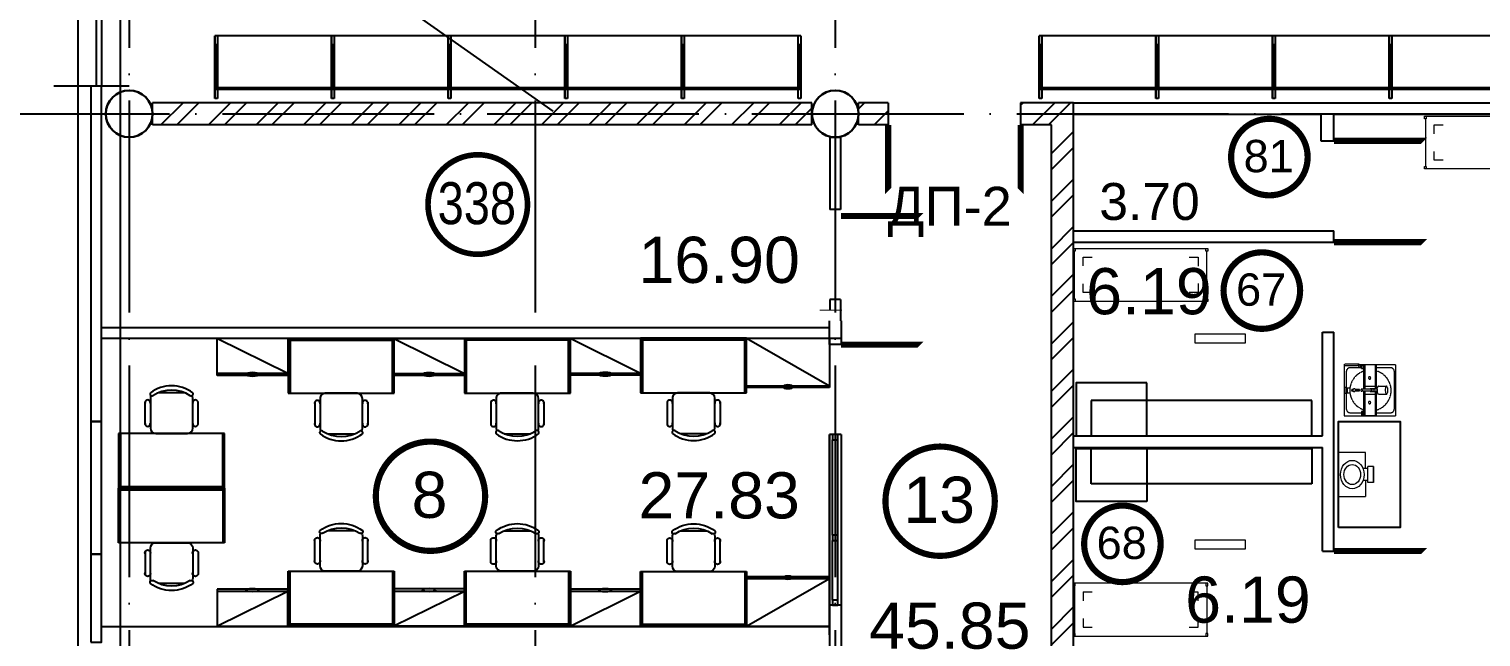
# Model space of a CAD drawing. Extents: x -4497 to 351150, y -50 to 322254.
# Drawn here: x 35634 to 52085, y 120159 to 127049 of the extents above; entities that cross this region are included whole.
import ezdxf
from ezdxf.enums import TextEntityAlignment as Align

# ---------------------------------------------------------------- set-up
doc = ezdxf.new("R2010")
doc.units = 0
doc.header["$LTSCALE"] = 100
for name, pattern in [('ACAD_ISO04W100', [30, 24, -3, 0, -3]), ('AHIDDEN4', [0.007, 0.005, -0.002]), ('DASHED', [19.05, 12.7, -6.35])]:
    doc.linetypes.add(name, pattern=pattern)
doc.layers.get('0').update_dxf_attribs({"linetype": 'CONTINUOUS'})
for name, color, linetype in [('axis', 40, 'CONTINUOUS'), ('brick', 12, 'CONTINUOUS'), ('COLON', 5, 'CONTINUOUS'), ('DOORS', 8, 'CONTINUOUS'), ('DRAW', 255, 'CONTINUOUS'), ('EEE', 7, 'CONTINUOUS'), ('fac', 170, 'CONTINUOUS'), ('FIRE', 6, 'CONTINUOUS'), ('furn', 54, 'CONTINUOUS'), ('furn2', 252, 'CONTINUOUS'), ('GKL', 5, 'CONTINUOUS'), ('Glass', 4, 'CONTINUOUS'), ('production', 30, 'CONTINUOUS'), ('S', 2, 'CONTINUOUS'), ('SENDVICH', 2, 'CONTINUOUS'), ('TEXT', 2, 'CONTINUOUS'), ('WALL', 7, 'CONTINUOUS')]:
    doc.layers.add(name, color=color, linetype=linetype)
doc.layers.add('dwgmodels.com', color=3, linetype='CONTINUOUS', lineweight=0)
doc.layers.add('refr', color=150, linetype='CONTINUOUS', lineweight=15)
doc.layers.add('MONOLIT', color=7, linetype='CONTINUOUS', true_color=0x691639)
doc.layers.add('OBORUD', color=7, linetype='CONTINUOUS', true_color=0x83639d)
doc.styles.add('ARIEL-17.5', font='arial.ttf', dxfattribs={"height": 15})
doc.styles.add('GENERATED_STYLE_1', font='arial.ttf')

# ---------------------------------------------------------------- blocks, each defined once
blk = doc.blocks.new('A$C194C6981')
at = {"layer": 'TEXT', "color": 6, "linetype": 'Continuous', "lineweight": 20, "style": 'ARIEL-17.5', "width": 0.998875}
blk.add_text('ДП-2', height=441.5, dxfattribs=at).set_placement((-953, 890))
blk = doc.blocks.new('A$C53F96F9E')
at = {"layer": 'FIRE', "linetype": 'Continuous'}
blk.add_lwpolyline([(-64123, -11035), (-65992, -9717), (-67942, -9717)], dxfattribs=at)
at = {"layer": 'TEXT', "color": 6, "linetype": 'Continuous', "lineweight": 20, "style": 'ARIEL-17.5', "width": 0.998875}
blk.add_text('ППС-1', height=441.5, dxfattribs=at).set_placement((-66967, -9517), align=Align.CENTER)
blk = doc.blocks.new('Cтіл виробничий 800х600х850')
at = {"layer": 'production', "color": 11}
blk.add_lwpolyline([(800, -300), (0, -300), (0, 300), (800, 300)], close=True, dxfattribs=at)
blk = doc.blocks.new('sklad 1500x600')
at = {"layer": 'furn2', "lineweight": 9}
for p, q in [((10, 570), (10, 30)), ((10, 570), (10, 30)), ((20, 600), (1500, 600)), ((110, 500), (210, 500)), ((110, 399), (110, 499)), ((1310, 500), (1410, 500)), ((1410, 501), (1410, 400)), ((1510, 570), (1510, 30)), ((110, 100), (110, 200)), ((1410, 199), (1410, 100)), ((210, 100), (110, 100)), ((1410, 100), (1308, 100)), ((1500, 0), (20, 0))]:
    blk.add_line(p, q, dxfattribs=at)
for points in [[(20, 600), (20, 570), (0, 570), (0, 600), (20, 600)], [(1520, 600), (1520, 570), (1500, 570), (1500, 600), (1520, 600)], [(20, 30), (20, 0), (0, 0), (0, 30), (20, 30)], [(1520, 30), (1520, 0), (1500, 0), (1500, 30), (1520, 30)]]:
    blk.add_lwpolyline(points, dxfattribs=at)
blk = doc.blocks.new('sklad 1000x600')
at = {"layer": 'furn2', "lineweight": 9}
for p, q in [((10, 570), (10, 30)), ((10, 570), (10, 30)), ((20, 600), (1000, 600)), ((110, 500), (210, 500)), ((110, 399), (110, 499)), ((810, 500), (910, 500)), ((910, 501), (910, 400)), ((1010, 570), (1010, 30)), ((110, 100), (110, 200)), ((910, 199), (910, 100)), ((1000, 0), (20, 0)), ((210, 100), (110, 100)), ((910, 100), (808, 100))]:
    blk.add_line(p, q, dxfattribs=at)
for points in [[(20, 600), (20, 570), (0, 570), (0, 600), (20, 600)], [(1020, 600), (1020, 570), (1000, 570), (1000, 600), (1020, 600)], [(20, 30), (20, 0), (0, 0), (0, 30), (20, 30)], [(1020, 30), (1020, 0), (1000, 0), (1000, 30), (1020, 30)]]:
    blk.add_lwpolyline(points, dxfattribs=at)
blk = doc.blocks.new('dlya_syxariv')
at = {"layer": 'production', "color": 14, "linetype": 'Continuous', "lineweight": 18}
for p, q in [((500, 400), (0, 400)), ((0, 400), (0, 93)), ((500, 93), (500, 400)), ((182, 93), (0, 93)), ((160, 65), (340, 65)), ((160, 0), (160, 65)), ((160, 0), (340, 0)), ((340, 0), (160, 0)), ((182, 65), (182, 121)), ((318, 65), (318, 121)), ((318, 93), (500, 93)), ((340, 0), (340, 65))]:
    blk.add_line(p, q, dxfattribs=at)
for major_axis in [(161, 0), (114, 0)]:
    blk.add_ellipse((250, 242), major_axis=major_axis, ratio=0.832, dxfattribs=at)
blk = doc.blocks.new('Стіл виробничий 1200х700х850')
at = {"layer": 'production', "color": 11}
blk.add_lwpolyline([(1200, -350), (0, -350), (0, 350), (1200, 350)], close=True, dxfattribs=at)
blk = doc.blocks.new('Dilutel_tista')
at = {"layer": 'production', "color": 39, "linetype": 'AHIDDEN4', "lineweight": 18}
for p, q in [((900, 900), (0, 900)), ((0, 900), (0, 13)), ((24, 789), (23, 783)), ((23, 783), (23, 130)), ((25, 795), (24, 789)), ((26, 801), (25, 795)), ((28, 807), (26, 801)), ((31, 813), (28, 807)), ((34, 819), (31, 813)), ((38, 824), (34, 819)), ((43, 829), (38, 824)), ((48, 833), (43, 829)), ((53, 837), (48, 833)), ((58, 840), (53, 837)), ((64, 843), (58, 840)), ((70, 845), (64, 843)), ((77, 847), (70, 845)), ((83, 848), (77, 847)), ((90, 848), (83, 848)), ((337, 848), (90, 848)), ((279, 780), (226, 748)), ((337, 802), (279, 780)), ((563, 899), (337, 899)), ((337, 899), (337, 848)), ((337, 848), (337, 471)), ((360, 471), (360, 899)), ((540, 474), (540, 899)), ((563, 864), (563, 899)), ((574, 864), (563, 864)), ((563, 474), (563, 864)), ((574, 854), (563, 854)), ((574, 848), (563, 848)), ((621, 769), (563, 796)), ((597, 890), (574, 890)), ((574, 890), (574, 864)), ((574, 864), (574, 828)), ((574, 828), (597, 828)), ((597, 848), (597, 890)), ((795, 848), (597, 848)), ((597, 828), (597, 848)), ((672, 734), (621, 769)), ((802, 848), (795, 848)), ((808, 847), (802, 848)), ((814, 845), (808, 847)), ((820, 843), (814, 845)), ((826, 840), (820, 843)), ((832, 837), (826, 840)), ((837, 833), (832, 837)), ((842, 829), (837, 833)), ((846, 824), (842, 829)), ((850, 819), (846, 824)), ((853, 813), (850, 819)), ((856, 807), (853, 813)), ((858, 801), (856, 807)), ((860, 795), (858, 801)), ((861, 789), (860, 795)), ((861, 783), (861, 789)), ((861, 512), (861, 783)), ((900, 13), (900, 900)), ((90, 551), (79, 491)), ((111, 608), (90, 551)), ((141, 661), (111, 608)), ((180, 708), (141, 661)), ((159, 526), (142, 505)), ((177, 505), (159, 526)), ((301, 526), (159, 526)), ((226, 748), (180, 708)), ((310, 521), (301, 526)), ((319, 505), (310, 521)), ((540, 523), (360, 523)), ((435, 675), (434, 671)), ((434, 671), (435, 668)), ((436, 678), (435, 675)), ((435, 668), (436, 665)), ((437, 681), (436, 678)), ((436, 665), (437, 661)), ((439, 684), (437, 681)), ((437, 661), (439, 659)), ((442, 686), (439, 684)), ((439, 659), (442, 656)), ((444, 688), (442, 686)), ((442, 656), (444, 654)), ((448, 690), (444, 688)), ((444, 654), (448, 653)), ((451, 691), (448, 690)), ((448, 653), (451, 652)), ((454, 691), (451, 691)), ((451, 652), (454, 652)), ((458, 691), (454, 691)), ((454, 652), (458, 652)), ((461, 690), (458, 691)), ((458, 652), (461, 653)), ((464, 688), (461, 690)), ((461, 653), (464, 654)), ((467, 686), (464, 688)), ((464, 654), (467, 656)), ((470, 684), (467, 686)), ((467, 656), (470, 659)), ((472, 681), (470, 684)), ((470, 659), (472, 661)), ((473, 678), (472, 681)), ((472, 661), (473, 665)), ((474, 675), (473, 678)), ((473, 665), (474, 668)), ((474, 671), (474, 675)), ((474, 668), (474, 671)), ((717, 690), (672, 734)), ((753, 639), (717, 690)), ((780, 582), (753, 639)), ((796, 522), (780, 582)), ((802, 460), (796, 522)), ((861, 401), (861, 512)), ((861, 512), (887, 512)), ((861, 401), (861, 512)), ((887, 512), (887, 401)), ((79, 491), (79, 430)), ((79, 430), (90, 370)), ((90, 370), (111, 313)), ((111, 313), (141, 260)), ((142, 505), (134, 455)), ((134, 455), (142, 405)), ((141, 260), (180, 212)), ((142, 405), (159, 384)), ((159, 384), (177, 405)), ((301, 384), (159, 384)), ((184, 455), (177, 505)), ((177, 405), (184, 455)), ((301, 384), (310, 390)), ((310, 390), (319, 405)), ((324, 482), (319, 505)), ((319, 405), (324, 428)), ((326, 455), (324, 482)), ((324, 428), (326, 455)), ((325, 471), (379, 471)), ((325, 438), (379, 438)), ((337, 438), (337, 65)), ((360, 13), (360, 438)), ((360, 390), (540, 390)), ((363, 473), (362, 471)), ((362, 438), (364, 436)), ((365, 476), (363, 473)), ((364, 436), (366, 434)), ((367, 477), (365, 476)), ((366, 434), (368, 433)), ((369, 479), (367, 477)), ((368, 433), (370, 431)), ((371, 480), (369, 479)), ((370, 431), (372, 430)), ((373, 481), (371, 480)), ((372, 430), (374, 430)), ((376, 482), (373, 481)), ((374, 430), (376, 429)), ((378, 482), (376, 482)), ((376, 429), (378, 429)), ((378, 482), (431, 482)), ((378, 429), (431, 429)), ((381, 470), (379, 471)), ((379, 438), (381, 440)), ((383, 466), (381, 470)), ((381, 440), (383, 443)), ((384, 461), (383, 466)), ((383, 443), (384, 449)), ((385, 455), (384, 461)), ((384, 449), (385, 455)), ((414, 470), (411, 456)), ((411, 456), (414, 441)), ((423, 480), (414, 470)), ((414, 441), (423, 431)), ((422, 463), (421, 455)), ((421, 455), (422, 448)), ((425, 469), (422, 463)), ((422, 448), (425, 442)), ((435, 481), (423, 480)), ((423, 431), (435, 429)), ((430, 473), (425, 469)), ((425, 442), (430, 438)), ((435, 474), (430, 473)), ((430, 438), (435, 436)), ((446, 474), (435, 481)), ((435, 474), (593, 474)), ((435, 429), (445, 436)), ((435, 436), (593, 436)), ((439, 254), (437, 251)), ((442, 256), (439, 254)), ((444, 258), (442, 256)), ((448, 260), (444, 258)), ((451, 261), (448, 260)), ((454, 261), (451, 261)), ((458, 261), (454, 261)), ((461, 260), (458, 261)), ((464, 258), (461, 260)), ((467, 256), (464, 258)), ((470, 254), (467, 256)), ((472, 251), (470, 254)), ((540, 13), (540, 436)), ((563, 48), (563, 436)), ((583, 469), (578, 455)), ((578, 455), (583, 442)), ((593, 474), (583, 469)), ((583, 442), (593, 436)), ((603, 469), (593, 474)), ((593, 436), (603, 442)), ((608, 455), (603, 469)), ((603, 442), (608, 455)), ((705, 468), (624, 468)), ((624, 468), (624, 444)), ((624, 466), (703, 466)), ((624, 447), (703, 447)), ((624, 444), (704, 444)), ((702, 460), (701, 456)), ((701, 456), (702, 452)), ((703, 464), (702, 460)), ((702, 452), (703, 448)), ((704, 468), (703, 464)), ((703, 448), (704, 444)), ((707, 471), (704, 468)), ((704, 444), (707, 440)), ((710, 474), (707, 471)), ((707, 440), (710, 438)), ((713, 476), (710, 474)), ((710, 438), (713, 435)), ((717, 478), (713, 476)), ((713, 435), (717, 433)), ((721, 479), (717, 478)), ((717, 433), (721, 432)), ((717, 231), (753, 282)), ((725, 479), (721, 479)), ((721, 432), (725, 432)), ((729, 479), (725, 479)), ((725, 432), (729, 432)), ((733, 478), (729, 479)), ((729, 432), (733, 433)), ((737, 476), (733, 478)), ((733, 433), (737, 435)), ((741, 474), (737, 476)), ((737, 435), (741, 438)), ((744, 471), (741, 474)), ((741, 438), (744, 440)), ((746, 468), (744, 471)), ((744, 440), (746, 444)), ((772, 468), (745, 468)), ((748, 464), (746, 468)), ((746, 444), (748, 448)), ((746, 444), (772, 444)), ((749, 460), (748, 464)), ((748, 448), (749, 452)), ((749, 456), (749, 460)), ((749, 452), (749, 456)), ((753, 282), (780, 338)), ((772, 444), (772, 468)), ((780, 338), (796, 398)), ((796, 398), (802, 460)), ((799, 419), (845, 419)), ((845, 500), (800, 500)), ((845, 419), (845, 500)), ((861, 130), (861, 401)), ((887, 401), (861, 401)), ((0, 13), (627, 13)), ((23, 130), (24, 124)), ((24, 124), (25, 117)), ((25, 117), (26, 111)), ((26, 111), (28, 105)), ((28, 105), (31, 99)), ((31, 99), (34, 94)), ((34, 94), (38, 89)), ((38, 89), (43, 84)), ((43, 84), (48, 80)), ((48, 80), (53, 76)), ((53, 76), (58, 72)), ((58, 72), (64, 70)), ((64, 70), (70, 68)), ((70, 68), (77, 66)), ((77, 66), (83, 65)), ((83, 65), (90, 65)), ((90, 65), (337, 65)), ((180, 212), (226, 173)), ((226, 173), (279, 141)), ((279, 141), (337, 119)), ((337, 65), (337, 13)), ((337, 13), (563, 13)), ((435, 245), (434, 241)), ((434, 241), (435, 238)), ((436, 248), (435, 245)), ((435, 238), (436, 235)), ((437, 251), (436, 248)), ((436, 235), (437, 231)), ((437, 231), (439, 229)), ((439, 229), (442, 226)), ((442, 226), (444, 224)), ((444, 224), (448, 223)), ((448, 223), (451, 222)), ((451, 222), (454, 222)), ((454, 222), (458, 222)), ((458, 222), (461, 223)), ((461, 223), (464, 224)), ((464, 224), (467, 226)), ((467, 226), (470, 229)), ((470, 229), (472, 231)), ((473, 248), (472, 251)), ((472, 231), (473, 235)), ((474, 245), (473, 248)), ((473, 235), (474, 238)), ((474, 241), (474, 245)), ((474, 238), (474, 241)), ((563, 125), (621, 151)), ((563, 65), (574, 65)), ((574, 58), (563, 58)), ((574, 48), (563, 48)), ((563, 13), (563, 48)), ((574, 84), (597, 84)), ((574, 48), (574, 84)), ((574, 22), (574, 48)), ((597, 22), (574, 22)), ((597, 84), (597, 65)), ((597, 65), (616, 65)), ((597, 65), (597, 22)), ((616, 65), (616, 42)), ((616, 65), (641, 65)), ((616, 42), (616, 34)), ((616, 34), (618, 27)), ((618, 27), (621, 21)), ((621, 151), (672, 187)), ((621, 21), (626, 15)), ((626, 15), (631, 10)), ((631, 10), (637, 6)), ((637, 6), (644, 3)), ((641, 43), (641, 65)), ((641, 65), (795, 65)), ((641, 43), (641, 39)), ((641, 39), (642, 36)), ((642, 36), (644, 33)), ((644, 33), (646, 30)), ((644, 3), (651, 1)), ((646, 30), (648, 28)), ((648, 28), (651, 26)), ((651, 26), (654, 24)), ((651, 1), (658, 0)), ((654, 24), (657, 24)), ((657, 24), (661, 23)), ((658, 0), (887, 0)), ((887, 23), (661, 23)), ((672, 187), (717, 231)), ((795, 65), (802, 65)), ((802, 65), (808, 66)), ((808, 66), (814, 68)), ((814, 68), (820, 70)), ((820, 70), (826, 72)), ((826, 72), (832, 76)), ((832, 76), (837, 80)), ((837, 80), (842, 84)), ((842, 84), (846, 89)), ((846, 89), (850, 94)), ((850, 94), (853, 99)), ((853, 99), (856, 105)), ((856, 105), (858, 111)), ((858, 111), (860, 117)), ((860, 117), (861, 124)), ((861, 124), (861, 130)), ((890, 23), (887, 23)), ((887, 0), (890, 0)), ((892, 23), (890, 23)), ((890, 0), (892, 1)), ((893, 22), (892, 23)), ((892, 1), (893, 2)), ((895, 21), (893, 22)), ((893, 2), (895, 3)), ((897, 19), (895, 21)), ((895, 3), (897, 4)), ((898, 17), (897, 19)), ((897, 4), (898, 6)), ((899, 16), (898, 17)), ((898, 6), (899, 8)), ((899, 14), (899, 16)), ((899, 12), (899, 14)), ((899, 13), (900, 13)), ((899, 10), (899, 12)), ((899, 8), (899, 10))]:
    blk.add_line(p, q, dxfattribs=at)
blk = doc.blocks.new('Колумб 01 1330х610')
at = {"layer": 'furn2', "color": 7}
for p, q in [((0, -710), (0, 0)), ((0, 0), (30, 0)), ((30, 0), (30, -710)), ((1322, -710), (1322, 0)), ((1322, 0), (1352, 0)), ((1352, 0), (1352, -710)), ((15, -100), (15, -610)), ((15, -120), (1345, -120)), ((1337, -100), (1337, -610)), ((1352, -710), (1352, -10)), ((0, -710), (1352, -710))]:
    blk.add_line(p, q, dxfattribs=at)
at = {"layer": 'furn2', "color": 0, "lineweight": 0}
blk.add_line((1352, -100), (0, -100), dxfattribs=at)
at = {"layer": 'furn2', "color": 7}
blk.add_lwpolyline([(0, -100), (15, -610), (30, -100), (1322, -100), (1337, -610), (1352, -100)], dxfattribs=at)
blk = doc.blocks.new('1200х600')
at = {"layer": 'furn'}
for p, q in [((0, 0), (1200, 0)), ((0, -620), (0, 0)), ((20, -620), (20, 0)), ((1180, 0), (1180, -620)), ((1200, 0), (1200, -620)), ((1200, -600), (0, -600)), ((1200, -620), (0, -620))]:
    blk.add_line(p, q, dxfattribs=at)
blk = doc.blocks.new('CHAIR7')
for p, q in [((0, 9), (0, -9)), ((20, 12), (3, 12)), ((5.12, 15.04), (17.88, 15.04)), ((23, -7.44), (23, 7.44)), ((3, -12), (20, -12)), ((5.12, -15), (17.88, -15))]:
    blk.add_line(p, q)
for centre, radius, start, end in [((3, 9), 3, 90, 180), ((5.56, 13.54), 1.56, 73.7398, 286.2602), ((17.44, 13.54), 1.56, 253.7398, 106.2602), ((20, 9), 3, 62.41556, 90), ((22.34, 11.12), 1.1, 53.30994, 212.02741), ((4.82, 0), 19.64, 327.57575, 32.42425), ((7, 0), 20, 323.1301, 36.8699), ((3, -9), 3, 180, 270), ((5.56, -13.5), 1.56, 73.7398, 286.2602), ((17.44, -13.5), 1.56, 253.7398, 106.2602), ((20, -9), 3, 270, 297.58444), ((22.34, -11.12), 1.1, 147.97259, 306.69006)]:
    blk.add_arc(centre, radius, start, end)
blk = doc.blocks.new('box95-60')
at = {"layer": 'furn'}
for p, q in [((940, 560), (0, 560)), ((0, 560), (0, 0)), ((0, 541), (939, 541)), ((0, 0), (939, 541)), ((469, 541), (469, 559)), ((940, 0), (940, 560)), ((0, 0), (940, 0))]:
    blk.add_line(p, q, dxfattribs=at)
blk.add_ellipse((469, 551), major_axis=(59.5, 0), ratio=0.336371, dxfattribs=at)
blk = doc.blocks.new('box95-45')
at = {"layer": 'furn'}
for p, q in [((781, 400), (-19, 400)), ((-19, 400), (-19, -20)), ((-17, 376), (781, 376)), ((-17, -19), (781, 376)), ((781, -20), (781, 400)), ((-19, -20), (781, -20))]:
    blk.add_line(p, q, dxfattribs=at)
blk.add_ellipse((380, 388), major_axis=(74.3, 0), ratio=0.260869, dxfattribs=at)
blk = doc.blocks.new('A$C125E3969')
at = {"layer": 'production', "color": 1, "lineweight": 0}
for points in [[(12647, 13404), (12647, 13502), (12075, 13502), (12075, 13404)], [(12647, 11069), (12647, 11167), (12075, 11167), (12075, 11069)]]:
    blk.add_lwpolyline(points, close=True, dxfattribs=at)
at = {"layer": 'production', "color": 143, "linetype": 'DASHED', "ltscale": 10, "elevation": -15}
for points in [[(10900, 12350), (13400, 12350), (13400, 12750), (10900, 12750), (10900, 12350)], [(10900, 12206), (13400, 12206), (13400, 11806), (10900, 11806), (10900, 12206)]]:
    blk.add_lwpolyline(points, dxfattribs=at)
at = {"layer": 'furn', "xscale": -1, "rotation": 180}
for name, p in [('box95-45', (1017, 13436)), ('1200х600', (1802, 12833)), ('box95-45', (3017, 13435)), ('1200х600', (3799, 12835)), ('box95-45', (5014, 13438)), ('1200х600', (5795, 12837)), ('box95-60', (6995, 13458))]:
    blk.add_blockref(name, p, dxfattribs=at)
at = {"layer": 'furn', "yscale": 20, "zscale": 20}
for p, xscale, rotation in [((480, 12378), 20, 90), ((2402, 12833), 20, 270), ((4398, 12835), 20, 270), ((6395, 12837), 20, 270), ((2402, 10818), -20, 270), ((4398, 10816), -20, 270), ((6395, 10814), -20, 270), ((480, 11138), -20, 90)]:
    blk.add_blockref('CHAIR7', p, dxfattribs=dict(at, xscale=xscale, rotation=rotation))
at = {"layer": 'furn', "xscale": -1}
blk.add_blockref('1200х600', (1080, 12378), dxfattribs=at)
at = {"layer": 'furn', "rotation": 180}
blk.add_blockref('1200х600', (1080, 11138), dxfattribs=at)
at = {"layer": 'furn'}
for name, p in [('1200х600', (1802, 10818)), ('1200х600', (3799, 10816)), ('1200х600', (5795, 10814)), ('box95-60', (6995, 10193)), ('box95-45', (1017, 10215)), ('box95-45', (3017, 10216)), ('box95-45', (5014, 10213))]:
    blk.add_blockref(name, p, dxfattribs=at)
at = {"layer": 'furn2', "color": 0, "lineweight": 0, "rotation": 180}
for name, p in [('Колумб 01 1330х610', (2323, 16175, 1)), ('Колумб 01 1330х610', (3645, 16175, 1)), ('Колумб 01 1330х610', (4967, 16175, 1)), ('Колумб 01 1330х610', (6289, 16175, 1)), ('Колумб 01 1330х610', (7611, 16175, 1)), ('Колумб 01 1330х610', (7611, 16175, 1)), ('Колумб 01 1330х610', (11662, 16175, 1)), ('Колумб 01 1330х610', (12984, 16175, 1)), ('Колумб 01 1330х610', (14306, 16175, 1)), ('Колумб 01 1330х610', (15628, 16175, 1)), ('sklad 1500x600', (12220, 14475))]:
    blk.add_blockref(name, p, dxfattribs=at)
at = {"layer": 'furn2', "color": 0, "lineweight": 0}
blk.add_blockref('sklad 1000x600', (14677, 15375, 0), dxfattribs=at)
at = {"layer": 'furn2', "color": 0, "lineweight": 0, "xscale": -1}
blk.add_blockref('sklad 1500x600', (12220, 10081), dxfattribs=at)
at = {"layer": 'production', "color": 0, "lineweight": 0, "xscale": 0.650000000372529, "yscale": 0.6500000000232831, "rotation": 180}
blk.add_blockref('Dilutel_tista', (14350, 13164, 0), dxfattribs=at)
at = {"layer": 'production', "color": 0, "lineweight": 0, "xscale": -1, "rotation": 180}
blk.add_blockref('Cтіл виробничий 800х600х850', (10730, 12650), dxfattribs=at)
at = {"layer": 'production', "color": 0, "lineweight": 0, "rotation": 270}
blk.add_blockref('Стіл виробничий 1200х700х850', (14050, 12512, 0), dxfattribs=at)
at = {"layer": 'production', "color": 0, "lineweight": 0}
blk.add_blockref('Cтіл виробничий 800х600х850', (10730, 11906), dxfattribs=at)
at = {"layer": 'production', "rotation": 90}
blk.add_blockref('dlya_syxariv', (14100, 11662, 0), dxfattribs=at)
at = {"layer": 'refr', "color": 5, "lineweight": 0, "style": 'GENERATED_STYLE_1'}
for p in [(31750, 11184, 0), (26627, 8259, 0), (27247, 8259, 0)]:
    blk.add_attdef('txt', text='', height=120, dxfattribs=at).set_placement(p, align=Align.BOTTOM_LEFT)

msp = doc.modelspace()

# ---------------------------------------------------------------- hatches: boundary and pattern name
at = {"layer": 'DRAW'}
h = msp.add_hatch(dxfattribs=at)
h.set_pattern_fill('ANSI32,_O', color=256, scale=40)
h.set_pattern_definition([(45, (-3600, 82000), (-269.4077, 269.4077), []), (45, (-3420.4, 82000), (-269.4077, 269.4077), [])])
h.paths.add_polyline_path([(44535.6, 126212.2), (37003, 126212.2, -0.123425), (37034.3, 126087.2, -0.123425), (37003, 125962.2), (44535.6, 125962.2, -0.123425), (44504.3, 126087.2, -0.123425)])
h.paths.add_polyline_path([(45369.3, 126212.2), (45003, 126212.2, -0.123425), (45034.3, 126087.2, -0.123425), (45003, 125962.2), (45369.3, 125962.2)])
h = msp.add_hatch(dxfattribs=at)
h.set_pattern_fill('ANSI32,_O', color=256, scale=40)
h.set_pattern_definition([(45, (4446.9, 441176.72), (-269.4077, 269.4077), []), (45, (4626.5, 441176.72), (-269.4077, 269.4077), [])])
h.paths.add_polyline_path([(47469.3, 118487.2), (50419.3, 118487.2), (50419.3, 114887.5), (51519.3, 114887.5), (51519.3, 114637.5), (50169.3, 114637.5), (50169.3, 118237.2), (47219.3, 118237.2), (47219.3, 125962.2), (46869.3, 125962.2), (46869.3, 126212.2), (47469.3, 126212.2)])
h.paths.add_polyline_path([(57419.3, 117837.2), (56769.3, 117837.2), (56769.3, 114637.5), (52609.3, 114637.5), (52609.3, 114887.5), (56519.3, 114887.5), (56519.3, 118087.2), (57419.3, 118087.2)])
h.paths.add_polyline_path([(42009.3, 118147.2), (44504.3, 118147.2), (44504.3, 118087.2), (44504.3, 117897.2), (42129.3, 117897.2), (42129.3, 112727.2), (44829.3, 112727.2), (44829.3, 112477.2), (42009.3, 112477.2)])
h.paths.add_polyline_path([(60857.2, 117837.2, 0.3183234), (61034.3, 118087.2), (65594.3, 118087.2), (65594.3, 118359.3), (65844.3, 118359.3), (65844.3, 117837.2)])
h.paths.add_polyline_path([(44709.3, 117822.2), (44709.3, 113927.2), (44829.3, 113927.2), (44829.3, 117822.2), (44769.3, 117822.2)])
h.paths.add_polyline_path([(59234.3, 117837.2), (58019.3, 117837.2), (58019.3, 118087.2), (59234.3, 118087.2)])
h.paths.add_polyline_path([(60504.3, 118087.2, 0.3183234), (60681.4, 117837.2), (60328.7, 117837.2), (60328.7, 118087.2)])

# ---------------------------------------------------------------- linework, layer by layer
at = {"layer": 'axis', "linetype": 'ACAD_ISO04W100'}
for p, q in [((36769.3, 318243.4), (36769.3, 84615.2)), ((41369.3, 318243.4), (41369.3, 84615.2)), ((44769.3, 318243.4), (44769.3, 84615.2)), ((-1176.8, 126087.2), (272433.1, 126087.2))]:
    msp.add_line(p, q, dxfattribs=at)
at = {"layer": 'brick'}
for p, q in [((44709.3, 125822.2), (44829.3, 125822.2)), ((44709.3, 125822.2), (44709.3, 125002.2)), ((44829.3, 125822.2), (44829.3, 125002.2)), ((44709.3, 123982.2), (44709.3, 123862.2)), ((44829.3, 123982.2), (44829.3, 123742.2))]:
    msp.add_line(p, q, dxfattribs=at)
at = {"layer": 'brick', "linetype": 'Continuous'}
for points in [[(44504.3, 126212.2), (37034.3, 126212.2)], [(45369.3, 126212.2), (45034.3, 126212.2)], [(47469.3, 126212.2), (46869.3, 126212.2)], [(44504.3, 125962.2), (37034.3, 125962.2)], [(45369.3, 125962.2), (45034.3, 125962.2)], [(47219.3, 125962.2), (46869.3, 125962.2)], [(44829.3, 125002.2), (44709.3, 125002.2)], [(44829.3, 123982.2), (44709.3, 123982.2)], [(44709.3, 123662.2), (36454.3, 123662.2)], [(44829.3, 123542.2), (36454.3, 123542.2)]]:
    msp.add_lwpolyline(points, dxfattribs=at)
at = {"layer": 'brick', "flags": 128}
for points in [[(37034.3, 125962.2), (37034.3, 126212.2)], [(44504.3, 125962.2), (44504.3, 126212.2)], [(45034.3, 125962.2), (45034.3, 126212.2)], [(45369.3, 126212.2), (45369.3, 125962.2)], [(46869.3, 126212.2), (46869.3, 125962.2)]]:
    msp.add_lwpolyline(points, dxfattribs=at)
at = {"layer": 'brick', "linetype": 'Continuous', "elevation": -0.2}
for points in [[(47469.3, 118487.2), (47469.3, 126212.2)], [(47219.3, 118237.2), (47219.3, 125962.2)]]:
    msp.add_lwpolyline(points, dxfattribs=at)
at = {"layer": 'COLON', "lineweight": 30}
for points in [[(36504.3, 126087.2, 1), (37034.3, 126087.2, 1)], [(44504.3, 126087.2, 1), (45034.3, 126087.2, 1)]]:
    msp.add_lwpolyline(points, format="xyb", close=True, dxfattribs=at)
at = {"layer": 'DOORS', "color": 1, "flags": 128}
msp.add_lwpolyline([(46869.3, 125962.2, 70, 70, 0), (46869.3, 125212.2, 0, 0, 0), (46119.3, 125962.2, 0, 0, 0), (45369.3, 125212.2, 70, 70, 0), (45369.3, 125962.2, 70, 70, 0)], format="xyseb", dxfattribs=at)
at = {"layer": 'DOORS', "elevation": 0, "flags": 128}
for points in [[(50419.3, 125782.2, 70, 70, 0), (51439.3, 125782.2, 0, 0, 0), (50419.3, 124762.2, 0, 0, 0)], [(50419.3, 124632.2, 70, 70, 0), (51439.3, 124632.2, 0, 0, 0), (50419.3, 123612.2, 0, 0, 0)], [(50419.3, 121132.2, 70, 70, 0), (51439.3, 121132.2, 0, 0, 0), (50419.3, 120112.2, 0, 0, 0)]]:
    msp.add_lwpolyline(points, format="xyseb", dxfattribs=at)
at = {"layer": 'DOORS', "flags": 128}
for points in [[(44834.3, 124929, 70, 70, 0), (45734.3, 124929, 0, 0, 0), (44834.3, 124029, 0, 0, 0)], [(44834.3, 123472.2, 70, 70, 0), (45734.3, 123472.2, 0, 0, 0), (44834.3, 122572.2, 0, 0, 0)]]:
    msp.add_lwpolyline(points, format="xyseb", dxfattribs=at)
at = {"layer": 'dwgmodels.com', "color": 109, "const_width": 14.9, "flags": 128}
msp.add_lwpolyline([(44844.3, 123862.3), (44594.3, 123862.3)], dxfattribs=at)
at = {"layer": 'EEE', "linetype": 'Continuous'}
for points, const_width in [([(49254.2, 125597.4, 1), (50121.6, 125597.4, 1)], 70), ([(40154.6, 125059.8, 1), (41282.3, 125059.8, 1)], 63.7), ([(49168.9, 124084.2, 1), (50036.3, 124084.2, 1)], 70), ([(39563.4, 121753.3, 1), (40802.5, 121753.3, 1)], 70), ([(45337.8, 121697.2, 1), (46576.9, 121697.2, 1)], 70), ([(47589, 121213.8, 1), (48456.4, 121213.8, 1)], 70)]:
    msp.add_lwpolyline(points, format="xyb", close=True, dxfattribs=dict(at, const_width=const_width))
at = {"layer": 'fac'}
msp.add_line((36769.3, 126402.2), (35916.3, 126402.2), dxfattribs=at)
at = {"layer": 'GKL'}
for p, q in [((44704.3, 123472.2), (44704.3, 123742.2)), ((44704.3, 120182.2), (44704.3, 122452.2)), ((44833.2, 120517.2), (44704.3, 120517.2)), ((36454.3, 120278.7), (44704.3, 120278.7))]:
    msp.add_line(p, q, dxfattribs=at)
at = {"layer": 'GKL', "flags": 128}
for points, elevation in [([(47469.3, 126212.2), (52504.3, 126212.2)], -0.2), ([(47469.3, 126082.2), (50269.3, 126082.2)], -0.2), ([(50419.3, 125782.2), (50419.3, 126082.2)], 0), ([(50419.3, 126082.2), (52504.3, 126082.2)], -0.2), ([(50419.3, 124632.2), (50419.3, 124762.2)], 0), ([(50289.3, 122437.2), (50289.3, 123612.2)], 0), ([(50419.3, 121132.2), (50419.3, 123612.2)], 0), ([(50289.3, 121132.2), (50289.3, 122307.2)], 0)]:
    msp.add_lwpolyline(points, dxfattribs=dict(at, elevation=elevation))
for points in [[(50269.3, 126082.2), (50269.3, 125782.2)], [(50269.3, 125782.2), (50419.3, 125782.2)], [(47469.3, 124762.2), (50419.3, 124762.2)], [(47469.3, 124632.2), (50419.3, 124632.2)], [(44834.3, 123742.2), (44834.3, 123472.2)], [(50289.3, 123612.2), (50419.3, 123612.2)], [(44834.3, 123472.2), (44704.3, 123472.2)], [(44704.3, 122452.2), (44704.3, 120182.2)], [(44834.3, 122452.2), (44704.3, 122452.2)], [(44834.3, 122452.2), (44834.3, 120182.2)], [(47469.3, 122437.2), (50289.3, 122437.2)], [(47469.3, 122307.2), (50289.3, 122307.2)], [(50289.3, 121132.2), (50419.3, 121132.2)], [(44704.3, 120182.2), (44704.3, 119570.2)], [(44834.3, 120182.2), (44834.3, 119570.2)]]:
    msp.add_lwpolyline(points, dxfattribs=at)
at = {"layer": 'Glass'}
for p, q in [((36394.3, 174486.8), (36394.3, 126402.2)), ((36454.3, 174486.8), (36454.3, 126402.2)), ((44739.3, 121312.2), (44739.3, 122392.2)), ((44799.3, 121312.2), (44799.3, 122392.2)), ((44739.3, 120577.2), (44739.3, 121252.2)), ((44799.3, 120577.2), (44799.3, 121252.2))]:
    msp.add_line(p, q, dxfattribs=at)
for points in [[(36335.4, 121098.7), (36454.3, 121098.7), (36454.3, 122598.7), (36335.4, 122598.7)], [(44739.3, 122392.2), (44799.3, 122392.2), (44799.3, 122452.2), (44739.3, 122452.2)], [(44739.3, 121252.2), (44799.3, 121252.2), (44799.3, 121312.2), (44739.3, 121312.2)], [(44739.3, 120517.2), (44799.3, 120517.2), (44799.3, 120577.2), (44739.3, 120577.2)]]:
    msp.add_lwpolyline(points, close=True, dxfattribs=at)
at = {"layer": 'MONOLIT'}
for points in [[(36189.3, 109507.2), (36189.3, 174486.8)], [(36669.3, 109987.2), (36669.3, 174486.8)]]:
    msp.add_lwpolyline(points, dxfattribs=at)
at = {"layer": 'SENDVICH'}
for points in [[(36334.3, 122598.7), (36454.3, 122598.7), (36454.3, 126402.2), (36334.3, 126402.2)], [(36334.3, 120098.7), (36454.3, 120098.7), (36454.3, 121098.7), (36334.3, 121098.7)]]:
    msp.add_lwpolyline(points, close=True, dxfattribs=at)

# ---------------------------------------------------------------- block references
at = {"layer": 'Glass'}
msp.add_blockref('A$C194C6981', (46315.4, 123928.9), dxfattribs=at)
at = {"layer": 'OBORUD'}
msp.add_blockref('A$C125E3969', (36769.3, 110087.2), dxfattribs=at)
at = {"layer": 'WALL'}
msp.add_blockref('A$C53F96F9E', (105694.4, 137153.4), dxfattribs=at)

# ---------------------------------------------------------------- texts
at = {"layer": 'EEE', "linetype": 'Continuous', "style": 'ARIEL-17.5'}
for s, height, p in [('81', 366.27, (49680.1, 125609.1)), ('67', 366.27, (49594.8, 124095.9)), ('8', 523.2, (40171.7, 121770.1)), ('13', 523.25, (45946.2, 121713.9)), ('68', 366.27, (48014.9, 121225.5))]:
    msp.add_text(s, height=height, dxfattribs=at).set_placement(p, align=Align.MIDDLE)
at = {"layer": 'EEE', "linetype": 'Continuous', "lineweight": 20, "style": 'ARIEL-17.5', "width": 0.8}
msp.add_text('338', height=476.16, dxfattribs=at).set_placement((40708.3, 125075), align=Align.MIDDLE)
at = {"layer": 'S', "linetype": 'Continuous', "lineweight": 20, "style": 'ARIEL-17.5'}
for s, height, p in [('3.70', 418.6, (48330, 124884.8)), ('16.90', 523.25, (43453.9, 124171.1)), ('6.19', 523.25, (48323.3, 123815.7)), ('27.83', 523.25, (43453.9, 121502)), ('6.19', 523.25, (49445.1, 120320.6)), ('45.85', 523.25, (46067.2, 120025.6))]:
    msp.add_text(s, height=height, dxfattribs=at).set_placement(p, align=Align.CENTER)

doc.saveas('drawing.dxf')
